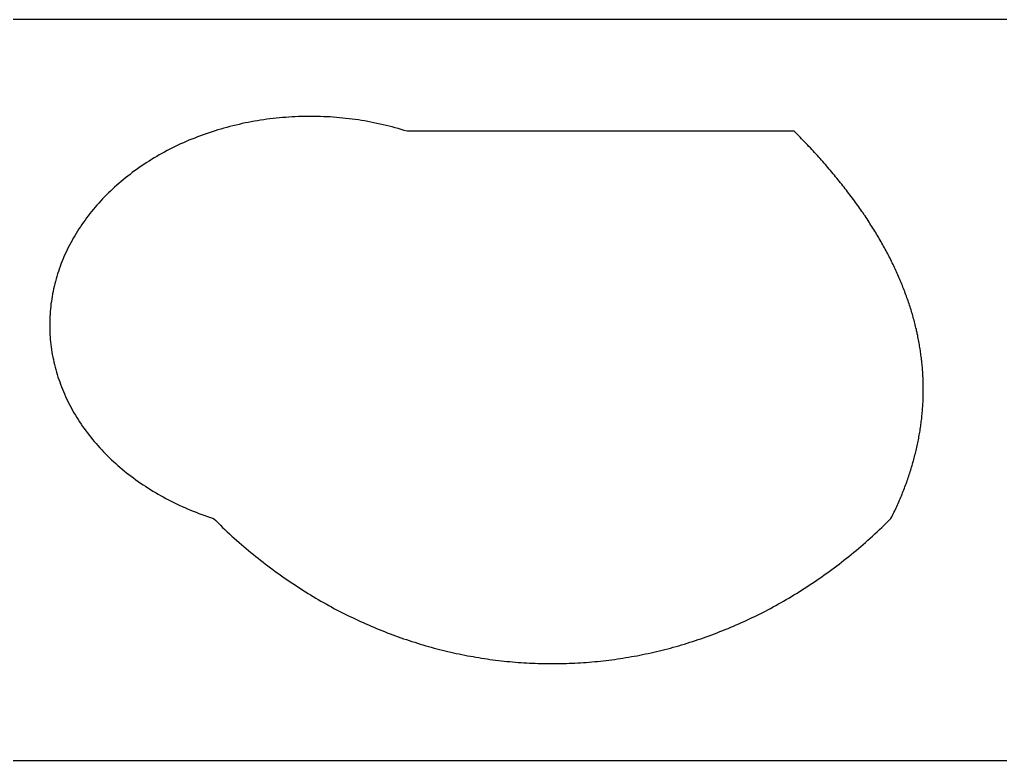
# Model space of a CAD drawing. Header units: millimetres. Extents: x 0 to 311, y 0 to 77.
# Drawn here: x 107.2 to 208.5, y 0 to 76.5 of the extents above; entities that cross this region are included whole.
import ezdxf

# ---------------------------------------------------------------- set-up
doc = ezdxf.new("R2010")
doc.units = ezdxf.units.MM
doc.layers.add('CUT', color=7, linetype='Continuous')
doc.layers.add('SHEET', color=30, linetype='Continuous')

msp = doc.modelspace()

# ---------------------------------------------------------------- linework, layer by layer
at = {"layer": 'CUT'}
for p, q in [((130.77, 65.92), (130.45, 65.86)), ((131.09, 65.98), (130.77, 65.92)), ((131.41, 66.04), (131.09, 65.98)), ((131.73, 66.09), (131.41, 66.04)), ((132.05, 66.15), (131.73, 66.09)), ((132.37, 66.19), (132.05, 66.15)), ((132.7, 66.24), (132.37, 66.19)), ((133.02, 66.28), (132.7, 66.24)), ((133.35, 66.32), (133.02, 66.28)), ((133.67, 66.36), (133.35, 66.32)), ((134, 66.39), (133.67, 66.36)), ((134.32, 66.42), (134, 66.39)), ((134.65, 66.44), (134.32, 66.42)), ((134.97, 66.47), (134.65, 66.44)), ((135.3, 66.49), (134.97, 66.47)), ((135.63, 66.5), (135.3, 66.49)), ((135.96, 66.52), (135.63, 66.5)), ((136.28, 66.53), (135.96, 66.52)), ((136.61, 66.54), (136.28, 66.53)), ((136.94, 66.54), (136.61, 66.54)), ((137.27, 66.54), (136.94, 66.54)), ((137.59, 66.54), (137.27, 66.54)), ((137.92, 66.53), (137.59, 66.54)), ((138.25, 66.52), (137.92, 66.53)), ((138.58, 66.51), (138.25, 66.52)), ((138.9, 66.5), (138.58, 66.51)), ((139.23, 66.48), (138.9, 66.5)), ((139.56, 66.46), (139.23, 66.48)), ((139.88, 66.43), (139.56, 66.46)), ((140.21, 66.4), (139.88, 66.43)), ((140.54, 66.37), (140.21, 66.4)), ((140.86, 66.34), (140.54, 66.37)), ((141.19, 66.3), (140.86, 66.34)), ((141.51, 66.26), (141.19, 66.3)), ((141.83, 66.22), (141.51, 66.26)), ((142.16, 66.17), (141.83, 66.22)), ((142.48, 66.12), (142.16, 66.17)), ((142.8, 66.07), (142.48, 66.12)), ((143.12, 66.01), (142.8, 66.07)), ((143.44, 65.95), (143.12, 66.01)), ((143.76, 65.89), (143.44, 65.95)), ((144.07, 65.82), (143.76, 65.89)), ((127.03, 64.95), (126.73, 64.85)), ((127.34, 65.05), (127.03, 64.95)), ((127.64, 65.14), (127.34, 65.05)), ((127.95, 65.23), (127.64, 65.14)), ((128.26, 65.32), (127.95, 65.23)), ((128.57, 65.41), (128.26, 65.32)), ((128.88, 65.49), (128.57, 65.41)), ((129.19, 65.57), (128.88, 65.49)), ((129.51, 65.65), (129.19, 65.57)), ((129.82, 65.72), (129.51, 65.65)), ((130.14, 65.79), (129.82, 65.72)), ((130.45, 65.86), (130.14, 65.79)), ((144.39, 65.75), (144.07, 65.82)), ((144.71, 65.68), (144.39, 65.75)), ((145.02, 65.61), (144.71, 65.68)), ((145.33, 65.53), (145.02, 65.61)), ((145.65, 65.45), (145.33, 65.53)), ((145.96, 65.37), (145.65, 65.45)), ((146.27, 65.28), (145.96, 65.37)), ((146.57, 65.19), (146.27, 65.28)), ((146.88, 65.1), (146.57, 65.19)), ((147.18, 65), (146.88, 65.1)), ((187.18, 65), (147.18, 65)), ((187.34, 64.84), (187.18, 65)), ((124.37, 63.94), (124.08, 63.82)), ((124.65, 64.07), (124.37, 63.94)), ((124.95, 64.19), (124.65, 64.07)), ((125.24, 64.3), (124.95, 64.19)), ((125.53, 64.42), (125.24, 64.3)), ((125.83, 64.53), (125.53, 64.42)), ((126.13, 64.64), (125.83, 64.53)), ((126.43, 64.75), (126.13, 64.64)), ((126.73, 64.85), (126.43, 64.75)), ((187.5, 64.69), (187.34, 64.84)), ((187.65, 64.53), (187.5, 64.69)), ((187.8, 64.38), (187.65, 64.53)), ((187.95, 64.22), (187.8, 64.38)), ((188.11, 64.06), (187.95, 64.22)), ((188.26, 63.91), (188.11, 64.06)), ((188.41, 63.75), (188.26, 63.91)), ((122.12, 62.86), (121.85, 62.71)), ((122.4, 63), (122.12, 62.86)), ((122.67, 63.14), (122.4, 63)), ((122.95, 63.28), (122.67, 63.14)), ((123.23, 63.42), (122.95, 63.28)), ((123.51, 63.56), (123.23, 63.42)), ((123.79, 63.69), (123.51, 63.56)), ((124.08, 63.82), (123.79, 63.69)), ((188.55, 63.59), (188.41, 63.75)), ((188.7, 63.44), (188.55, 63.59)), ((188.85, 63.28), (188.7, 63.44)), ((188.99, 63.12), (188.85, 63.28)), ((189.14, 62.97), (188.99, 63.12)), ((189.28, 62.81), (189.14, 62.97)), ((120.53, 61.93), (120.28, 61.76)), ((120.79, 62.09), (120.53, 61.93)), ((121.05, 62.25), (120.79, 62.09)), ((121.32, 62.4), (121.05, 62.25)), ((121.58, 62.56), (121.32, 62.4)), ((121.85, 62.71), (121.58, 62.56)), ((189.43, 62.66), (189.28, 62.81)), ((189.57, 62.5), (189.43, 62.66)), ((189.71, 62.34), (189.57, 62.5)), ((189.85, 62.19), (189.71, 62.34)), ((189.99, 62.03), (189.85, 62.19)), ((190.13, 61.88), (189.99, 62.03)), ((190.26, 61.72), (190.13, 61.88)), ((119.03, 60.91), (118.79, 60.73)), ((119.28, 61.09), (119.03, 60.91)), ((119.52, 61.26), (119.28, 61.09)), ((119.77, 61.43), (119.52, 61.26)), ((120.02, 61.6), (119.77, 61.43)), ((120.28, 61.76), (120.02, 61.6)), ((190.4, 61.56), (190.26, 61.72)), ((190.54, 61.41), (190.4, 61.56)), ((190.67, 61.25), (190.54, 61.41)), ((190.8, 61.09), (190.67, 61.25)), ((190.94, 60.94), (190.8, 61.09)), ((191.07, 60.78), (190.94, 60.94)), ((117.63, 59.81), (117.41, 59.62)), ((117.86, 60), (117.63, 59.81)), ((118.09, 60.18), (117.86, 60)), ((118.32, 60.37), (118.09, 60.18)), ((118.56, 60.55), (118.32, 60.37)), ((118.79, 60.73), (118.56, 60.55)), ((191.2, 60.62), (191.07, 60.78)), ((191.33, 60.47), (191.2, 60.62)), ((191.46, 60.31), (191.33, 60.47)), ((191.59, 60.16), (191.46, 60.31)), ((191.72, 60), (191.59, 60.16)), ((191.84, 59.84), (191.72, 60)), ((191.97, 59.69), (191.84, 59.84)), ((116.54, 58.83), (116.33, 58.63)), ((116.75, 59.03), (116.54, 58.83)), ((116.97, 59.23), (116.75, 59.03)), ((117.19, 59.42), (116.97, 59.23)), ((117.41, 59.62), (117.19, 59.42)), ((192.09, 59.53), (191.97, 59.69)), ((192.22, 59.38), (192.09, 59.53)), ((192.34, 59.22), (192.22, 59.38)), ((192.46, 59.06), (192.34, 59.22)), ((192.58, 58.91), (192.46, 59.06)), ((192.7, 58.75), (192.58, 58.91)), ((115.53, 57.8), (115.33, 57.59)), ((115.72, 58.01), (115.53, 57.8)), ((115.92, 58.22), (115.72, 58.01)), ((116.13, 58.42), (115.92, 58.22)), ((116.33, 58.63), (116.13, 58.42)), ((192.82, 58.59), (192.7, 58.75)), ((192.94, 58.44), (192.82, 58.59)), ((193.06, 58.28), (192.94, 58.44)), ((193.17, 58.12), (193.06, 58.28)), ((193.29, 57.97), (193.17, 58.12)), ((193.4, 57.81), (193.29, 57.97)), ((193.52, 57.66), (193.4, 57.81)), ((114.77, 56.94), (114.59, 56.72)), ((114.96, 57.16), (114.77, 56.94)), ((115.14, 57.37), (114.96, 57.16)), ((115.33, 57.59), (115.14, 57.37)), ((193.63, 57.5), (193.52, 57.66)), ((193.74, 57.34), (193.63, 57.5)), ((193.85, 57.19), (193.74, 57.34)), ((193.96, 57.03), (193.85, 57.19)), ((194.07, 56.88), (193.96, 57.03)), ((194.18, 56.72), (194.07, 56.88)), ((113.91, 55.83), (113.74, 55.6)), ((114.07, 56.05), (113.91, 55.83)), ((114.24, 56.28), (114.07, 56.05)), ((114.42, 56.5), (114.24, 56.28)), ((114.59, 56.72), (114.42, 56.5)), ((194.29, 56.56), (194.18, 56.72)), ((194.39, 56.41), (194.29, 56.56)), ((194.5, 56.25), (194.39, 56.41)), ((194.6, 56.09), (194.5, 56.25)), ((194.71, 55.94), (194.6, 56.09)), ((194.81, 55.78), (194.71, 55.94)), ((194.91, 55.62), (194.81, 55.78)), ((113.28, 54.91), (113.13, 54.67)), ((113.43, 55.14), (113.28, 54.91)), ((113.58, 55.37), (113.43, 55.14)), ((113.74, 55.6), (113.58, 55.37)), ((195.01, 55.47), (194.91, 55.62)), ((195.11, 55.31), (195.01, 55.47)), ((195.21, 55.16), (195.11, 55.31)), ((195.31, 55), (195.21, 55.16)), ((195.41, 54.84), (195.31, 55)), ((195.5, 54.69), (195.41, 54.84)), ((112.57, 53.73), (112.44, 53.48)), ((112.7, 53.96), (112.57, 53.73)), ((112.84, 54.2), (112.7, 53.96)), ((112.98, 54.44), (112.84, 54.2)), ((113.13, 54.67), (112.98, 54.44)), ((195.6, 54.53), (195.5, 54.69)), ((195.69, 54.38), (195.6, 54.53)), ((195.79, 54.22), (195.69, 54.38)), ((195.88, 54.06), (195.79, 54.22)), ((195.97, 53.91), (195.88, 54.06)), ((196.06, 53.75), (195.97, 53.91)), ((196.15, 53.59), (196.06, 53.75)), ((112.06, 52.76), (111.95, 52.51)), ((112.18, 53), (112.06, 52.76)), ((112.31, 53.24), (112.18, 53)), ((112.44, 53.48), (112.31, 53.24)), ((196.24, 53.44), (196.15, 53.59)), ((196.33, 53.28), (196.24, 53.44)), ((196.42, 53.12), (196.33, 53.28)), ((196.5, 52.97), (196.42, 53.12)), ((196.59, 52.81), (196.5, 52.97)), ((196.67, 52.66), (196.59, 52.81)), ((111.62, 51.77), (111.52, 51.52)), ((111.73, 52.02), (111.62, 51.77)), ((111.84, 52.26), (111.73, 52.02)), ((111.95, 52.51), (111.84, 52.26)), ((196.76, 52.5), (196.67, 52.66)), ((196.84, 52.34), (196.76, 52.5)), ((196.92, 52.19), (196.84, 52.34)), ((197, 52.03), (196.92, 52.19)), ((197.08, 51.88), (197, 52.03)), ((197.16, 51.72), (197.08, 51.88)), ((197.24, 51.56), (197.16, 51.72)), ((111.24, 50.76), (111.16, 50.51)), ((111.33, 51.02), (111.24, 50.76)), ((111.42, 51.27), (111.33, 51.02)), ((111.52, 51.52), (111.42, 51.27)), ((197.31, 51.41), (197.24, 51.56)), ((197.39, 51.25), (197.31, 51.41)), ((197.47, 51.09), (197.39, 51.25)), ((197.54, 50.94), (197.47, 51.09)), ((197.61, 50.78), (197.54, 50.94)), ((197.69, 50.62), (197.61, 50.78)), ((110.92, 49.75), (110.85, 49.49)), ((111, 50), (110.92, 49.75)), ((111.07, 50.26), (111, 50)), ((111.16, 50.51), (111.07, 50.26)), ((197.76, 50.47), (197.69, 50.62)), ((197.83, 50.31), (197.76, 50.47)), ((197.9, 50.16), (197.83, 50.31)), ((197.97, 50), (197.9, 50.16)), ((198.03, 49.84), (197.97, 50)), ((198.1, 49.69), (198.03, 49.84)), ((198.17, 49.53), (198.1, 49.69)), ((110.66, 48.72), (110.61, 48.46)), ((110.72, 48.98), (110.66, 48.72)), ((110.78, 49.23), (110.72, 48.98)), ((110.85, 49.49), (110.78, 49.23)), ((198.23, 49.38), (198.17, 49.53)), ((198.3, 49.22), (198.23, 49.38)), ((198.36, 49.06), (198.3, 49.22)), ((198.42, 48.91), (198.36, 49.06)), ((198.48, 48.75), (198.42, 48.91)), ((198.54, 48.59), (198.48, 48.75)), ((110.47, 47.68), (110.43, 47.42)), ((110.51, 47.94), (110.47, 47.68)), ((110.56, 48.2), (110.51, 47.94)), ((110.61, 48.46), (110.56, 48.2)), ((198.6, 48.44), (198.54, 48.59)), ((198.66, 48.28), (198.6, 48.44)), ((198.72, 48.12), (198.66, 48.28)), ((198.78, 47.97), (198.72, 48.12)), ((198.83, 47.81), (198.78, 47.97)), ((198.89, 47.66), (198.83, 47.81)), ((198.94, 47.5), (198.89, 47.66)), ((110.34, 46.64), (110.31, 46.38)), ((110.36, 46.9), (110.34, 46.64)), ((110.39, 47.16), (110.36, 46.9)), ((110.43, 47.42), (110.39, 47.16)), ((199, 47.34), (198.94, 47.5)), ((199.05, 47.19), (199, 47.34)), ((199.1, 47.03), (199.05, 47.19)), ((199.15, 46.88), (199.1, 47.03)), ((199.2, 46.72), (199.15, 46.88)), ((199.25, 46.56), (199.2, 46.72)), ((110.28, 45.85), (110.27, 45.59)), ((110.3, 46.11), (110.28, 45.85)), ((110.31, 46.38), (110.3, 46.11)), ((199.3, 46.41), (199.25, 46.56)), ((199.34, 46.25), (199.3, 46.41)), ((199.39, 46.09), (199.34, 46.25)), ((199.43, 45.94), (199.39, 46.09)), ((199.48, 45.78), (199.43, 45.94)), ((199.52, 45.62), (199.48, 45.78)), ((199.56, 45.47), (199.52, 45.62)), ((110.27, 45.59), (110.26, 45.33)), ((110.26, 45.33), (110.26, 45.07)), ((110.26, 45.07), (110.26, 44.8)), ((110.26, 44.8), (110.27, 44.54)), ((199.6, 45.31), (199.56, 45.47)), ((199.65, 45.16), (199.6, 45.31)), ((199.68, 45), (199.65, 45.16)), ((199.72, 44.84), (199.68, 45)), ((199.76, 44.69), (199.72, 44.84)), ((199.8, 44.53), (199.76, 44.69)), ((110.27, 44.54), (110.27, 44.28)), ((110.27, 44.28), (110.29, 44.02)), ((110.29, 44.02), (110.3, 43.75)), ((110.3, 43.75), (110.32, 43.49)), ((199.83, 44.38), (199.8, 44.53)), ((199.87, 44.22), (199.83, 44.38)), ((199.9, 44.06), (199.87, 44.22)), ((199.94, 43.91), (199.9, 44.06)), ((199.97, 43.75), (199.94, 43.91)), ((200, 43.59), (199.97, 43.75)), ((200.03, 43.44), (200, 43.59)), ((110.32, 43.49), (110.35, 43.23)), ((110.35, 43.23), (110.38, 42.97)), ((110.38, 42.97), (110.41, 42.71)), ((110.41, 42.71), (110.45, 42.45)), ((200.06, 43.28), (200.03, 43.44)), ((200.09, 43.12), (200.06, 43.28)), ((200.12, 42.97), (200.09, 43.12)), ((200.14, 42.81), (200.12, 42.97)), ((200.17, 42.66), (200.14, 42.81)), ((200.19, 42.5), (200.17, 42.66)), ((110.45, 42.45), (110.49, 42.19)), ((110.49, 42.19), (110.53, 41.93)), ((110.53, 41.93), (110.58, 41.67)), ((110.58, 41.67), (110.64, 41.41)), ((200.22, 42.34), (200.19, 42.5)), ((200.24, 42.19), (200.22, 42.34)), ((200.26, 42.03), (200.24, 42.19)), ((200.28, 41.88), (200.26, 42.03)), ((200.3, 41.72), (200.28, 41.88)), ((200.32, 41.56), (200.3, 41.72)), ((200.34, 41.41), (200.32, 41.56)), ((110.64, 41.41), (110.69, 41.15)), ((110.69, 41.15), (110.75, 40.89)), ((110.75, 40.89), (110.82, 40.64)), ((110.82, 40.64), (110.89, 40.38)), ((200.36, 41.25), (200.34, 41.41)), ((200.38, 41.09), (200.36, 41.25)), ((200.39, 40.94), (200.38, 41.09)), ((200.41, 40.78), (200.39, 40.94)), ((200.42, 40.62), (200.41, 40.78)), ((200.43, 40.47), (200.42, 40.62)), ((110.89, 40.38), (110.96, 40.12)), ((110.96, 40.12), (111.03, 39.87)), ((111.03, 39.87), (111.11, 39.61)), ((111.11, 39.61), (111.2, 39.36)), ((200.44, 40.31), (200.43, 40.47)), ((200.46, 40.16), (200.44, 40.31)), ((200.47, 40), (200.46, 40.16)), ((200.48, 39.84), (200.47, 40)), ((200.48, 39.69), (200.48, 39.84)), ((200.49, 39.53), (200.48, 39.69)), ((200.5, 39.38), (200.49, 39.53)), ((111.2, 39.36), (111.29, 39.11)), ((111.29, 39.11), (111.38, 38.86)), ((111.38, 38.86), (111.47, 38.61)), ((111.47, 38.61), (111.57, 38.36)), ((200.5, 39.22), (200.5, 39.38)), ((200.51, 39.06), (200.5, 39.22)), ((200.51, 38.91), (200.51, 39.06)), ((200.51, 38.75), (200.51, 38.91)), ((200.52, 38.59), (200.51, 38.75)), ((200.52, 38.44), (200.52, 38.59)), ((111.57, 38.36), (111.67, 38.11)), ((111.67, 38.11), (111.78, 37.86)), ((111.78, 37.86), (111.89, 37.61)), ((111.89, 37.61), (112.01, 37.37)), ((200.5, 37.34), (200.51, 37.5)), ((200.51, 37.81), (200.52, 37.97)), ((200.51, 37.66), (200.51, 37.81)), ((200.51, 37.5), (200.51, 37.66)), ((200.52, 38.28), (200.52, 38.44)), ((200.52, 38.12), (200.52, 38.28)), ((200.52, 37.97), (200.52, 38.12)), ((112.01, 37.37), (112.12, 37.12)), ((112.12, 37.12), (112.25, 36.88)), ((112.25, 36.88), (112.37, 36.64)), ((112.37, 36.64), (112.5, 36.39)), ((200.45, 36.41), (200.46, 36.56)), ((200.46, 36.56), (200.47, 36.72)), ((200.47, 36.72), (200.48, 36.88)), ((200.48, 36.88), (200.49, 37.03)), ((200.49, 37.19), (200.5, 37.34)), ((200.49, 37.03), (200.49, 37.19)), ((112.5, 36.39), (112.63, 36.15)), ((112.63, 36.15), (112.77, 35.92)), ((112.77, 35.92), (112.91, 35.68)), ((112.91, 35.68), (113.05, 35.44)), ((200.35, 35.31), (200.36, 35.47)), ((200.36, 35.47), (200.38, 35.62)), ((200.38, 35.62), (200.4, 35.78)), ((200.4, 35.78), (200.41, 35.94)), ((200.41, 35.94), (200.42, 36.09)), ((200.42, 36.09), (200.44, 36.25)), ((200.44, 36.25), (200.45, 36.41)), ((113.05, 35.44), (113.2, 35.21)), ((113.2, 35.21), (113.35, 34.98)), ((113.35, 34.98), (113.51, 34.74)), ((113.51, 34.74), (113.66, 34.51)), ((113.66, 34.51), (113.83, 34.29)), ((200.22, 34.38), (200.25, 34.53)), ((200.25, 34.53), (200.27, 34.69)), ((200.27, 34.69), (200.29, 34.84)), ((200.29, 34.84), (200.31, 35)), ((200.31, 35), (200.33, 35.16)), ((200.33, 35.16), (200.35, 35.31)), ((113.83, 34.29), (113.99, 34.06)), ((113.99, 34.06), (114.16, 33.83)), ((114.16, 33.83), (114.33, 33.61)), ((114.33, 33.61), (114.51, 33.39)), ((200.07, 33.44), (200.1, 33.59)), ((200.1, 33.59), (200.12, 33.75)), ((200.12, 33.75), (200.15, 33.91)), ((200.15, 33.91), (200.18, 34.06)), ((200.18, 34.06), (200.2, 34.22)), ((200.2, 34.22), (200.22, 34.38)), ((114.51, 33.39), (114.68, 33.17)), ((114.68, 33.17), (114.87, 32.95)), ((114.87, 32.95), (115.05, 32.73)), ((115.05, 32.73), (115.24, 32.52)), ((115.24, 32.52), (115.43, 32.31)), ((199.85, 32.34), (199.88, 32.5)), ((199.88, 32.5), (199.91, 32.66)), ((199.91, 32.66), (199.95, 32.81)), ((199.95, 32.81), (199.98, 32.97)), ((199.98, 32.97), (200.01, 33.12)), ((200.01, 33.12), (200.04, 33.28)), ((200.04, 33.28), (200.07, 33.44)), ((115.43, 32.31), (115.63, 32.1)), ((115.63, 32.1), (115.82, 31.89)), ((115.82, 31.89), (116.02, 31.68)), ((116.02, 31.68), (116.23, 31.47)), ((116.23, 31.47), (116.44, 31.27)), ((199.62, 31.41), (199.66, 31.56)), ((199.66, 31.56), (199.7, 31.72)), ((199.7, 31.72), (199.74, 31.88)), ((199.74, 31.88), (199.77, 32.03)), ((199.77, 32.03), (199.81, 32.19)), ((199.81, 32.19), (199.85, 32.34)), ((116.44, 31.27), (116.65, 31.07)), ((116.65, 31.07), (116.86, 30.87)), ((116.86, 30.87), (117.08, 30.67)), ((117.08, 30.67), (117.3, 30.48)), ((117.3, 30.48), (117.52, 30.29)), ((199.31, 30.31), (199.36, 30.47)), ((199.36, 30.47), (199.4, 30.62)), ((199.4, 30.62), (199.45, 30.78)), ((199.45, 30.78), (199.49, 30.94)), ((199.49, 30.94), (199.54, 31.09)), ((199.54, 31.09), (199.58, 31.25)), ((199.58, 31.25), (199.62, 31.41)), ((117.52, 30.29), (117.74, 30.1)), ((117.74, 30.1), (117.97, 29.91)), ((117.97, 29.91), (118.2, 29.72)), ((118.2, 29.72), (118.44, 29.54)), ((118.44, 29.54), (118.67, 29.36)), ((199.01, 29.38), (199.07, 29.53)), ((199.07, 29.53), (199.12, 29.69)), ((199.12, 29.69), (199.17, 29.84)), ((199.17, 29.84), (199.22, 30)), ((199.22, 30), (199.26, 30.16)), ((199.26, 30.16), (199.31, 30.31)), ((118.67, 29.36), (118.91, 29.18)), ((118.91, 29.18), (119.16, 29)), ((119.16, 29), (119.4, 28.83)), ((119.4, 28.83), (119.65, 28.65)), ((119.65, 28.65), (119.9, 28.48)), ((119.9, 28.48), (120.15, 28.32)), ((198.62, 28.28), (198.68, 28.44)), ((198.68, 28.44), (198.74, 28.59)), ((198.74, 28.59), (198.8, 28.75)), ((198.8, 28.75), (198.85, 28.91)), ((198.85, 28.91), (198.91, 29.06)), ((198.91, 29.06), (198.96, 29.22)), ((198.96, 29.22), (199.01, 29.38)), ((120.15, 28.32), (120.41, 28.15)), ((120.41, 28.15), (120.66, 27.99)), ((120.66, 27.99), (120.92, 27.83)), ((120.92, 27.83), (121.19, 27.67)), ((121.19, 27.67), (121.45, 27.52)), ((121.45, 27.52), (121.72, 27.37)), ((121.72, 27.37), (121.99, 27.22)), ((198.25, 27.34), (198.32, 27.5)), ((198.32, 27.5), (198.38, 27.66)), ((198.38, 27.66), (198.44, 27.81)), ((198.44, 27.81), (198.5, 27.97)), ((198.5, 27.97), (198.56, 28.12)), ((198.56, 28.12), (198.62, 28.28)), ((121.99, 27.22), (122.26, 27.07)), ((122.26, 27.07), (122.53, 26.93)), ((122.53, 26.93), (122.81, 26.79)), ((122.81, 26.79), (123.09, 26.65)), ((123.09, 26.65), (123.37, 26.51)), ((123.37, 26.51), (123.65, 26.38)), ((123.65, 26.38), (123.94, 26.25)), ((197.78, 26.25), (197.85, 26.41)), ((197.85, 26.41), (197.92, 26.56)), ((197.92, 26.56), (197.99, 26.72)), ((197.99, 26.72), (198.06, 26.88)), ((198.06, 26.88), (198.12, 27.03)), ((198.12, 27.03), (198.19, 27.19)), ((198.19, 27.19), (198.25, 27.34)), ((123.94, 26.25), (124.22, 26.12)), ((124.22, 26.12), (124.51, 25.99)), ((124.51, 25.99), (124.8, 25.87)), ((124.8, 25.87), (125.09, 25.75)), ((125.09, 25.75), (125.39, 25.64)), ((125.39, 25.64), (125.68, 25.52)), ((125.68, 25.52), (125.98, 25.41)), ((125.98, 25.41), (126.28, 25.31)), ((197.34, 25.31), (197.42, 25.47)), ((197.42, 25.47), (197.49, 25.62)), ((197.49, 25.62), (197.56, 25.78)), ((197.56, 25.78), (197.64, 25.94)), ((197.64, 25.94), (197.71, 26.09)), ((197.71, 26.09), (197.78, 26.25)), ((126.28, 25.31), (126.58, 25.2)), ((126.58, 25.2), (126.88, 25.1)), ((126.88, 25.1), (127.18, 25)), ((127.18, 25), (127.42, 24.77)), ((127.42, 24.77), (127.66, 24.53)), ((127.66, 24.53), (127.89, 24.31)), ((196.48, 24.31), (196.71, 24.53)), ((196.71, 24.53), (196.95, 24.77)), ((196.95, 24.77), (197.18, 25)), ((197.18, 25), (197.26, 25.16)), ((197.26, 25.16), (197.34, 25.31)), ((127.89, 24.31), (128.13, 24.08)), ((128.13, 24.08), (128.37, 23.85)), ((128.37, 23.85), (128.61, 23.63)), ((128.61, 23.63), (128.85, 23.4)), ((128.85, 23.4), (129.09, 23.18)), ((195.28, 23.18), (195.52, 23.4)), ((195.52, 23.4), (195.76, 23.63)), ((195.76, 23.63), (196, 23.85)), ((196, 23.85), (196.24, 24.08)), ((196.24, 24.08), (196.48, 24.31)), ((129.09, 23.18), (129.33, 22.96)), ((129.33, 22.96), (129.57, 22.75)), ((129.57, 22.75), (129.82, 22.53)), ((129.82, 22.53), (130.06, 22.32)), ((130.06, 22.32), (130.31, 22.11)), ((194.06, 22.11), (194.31, 22.32)), ((194.31, 22.32), (194.55, 22.53)), ((194.55, 22.53), (194.8, 22.75)), ((194.8, 22.75), (195.04, 22.96)), ((195.04, 22.96), (195.28, 23.18)), ((130.31, 22.11), (130.55, 21.9)), ((130.55, 21.9), (130.8, 21.69)), ((130.8, 21.69), (131.05, 21.48)), ((131.05, 21.48), (131.3, 21.28)), ((131.3, 21.28), (131.54, 21.08)), ((192.82, 21.08), (193.07, 21.28)), ((193.07, 21.28), (193.32, 21.48)), ((193.32, 21.48), (193.57, 21.69)), ((193.57, 21.69), (193.82, 21.9)), ((193.82, 21.9), (194.06, 22.11)), ((131.54, 21.08), (131.8, 20.88)), ((131.8, 20.88), (132.05, 20.68)), ((132.05, 20.68), (132.3, 20.48)), ((132.3, 20.48), (132.55, 20.29)), ((132.55, 20.29), (132.8, 20.09)), ((191.57, 20.09), (191.82, 20.29)), ((191.82, 20.29), (192.07, 20.48)), ((192.07, 20.48), (192.32, 20.68)), ((192.32, 20.68), (192.57, 20.88)), ((192.57, 20.88), (192.82, 21.08)), ((132.8, 20.09), (133.06, 19.9)), ((133.06, 19.9), (133.31, 19.71)), ((133.31, 19.71), (133.57, 19.53)), ((133.57, 19.53), (133.82, 19.34)), ((133.82, 19.34), (134.08, 19.16)), ((190.29, 19.16), (190.55, 19.34)), ((190.55, 19.34), (190.8, 19.53)), ((190.8, 19.53), (191.06, 19.71)), ((191.06, 19.71), (191.31, 19.9)), ((191.31, 19.9), (191.57, 20.09)), ((134.08, 19.16), (134.34, 18.97)), ((134.34, 18.97), (134.6, 18.79)), ((134.6, 18.79), (134.85, 18.61)), ((134.85, 18.61), (135.11, 18.44)), ((135.11, 18.44), (135.37, 18.26)), ((135.37, 18.26), (135.64, 18.09)), ((188.73, 18.09), (188.99, 18.26)), ((188.99, 18.26), (189.26, 18.44)), ((189.26, 18.44), (189.51, 18.61)), ((189.51, 18.61), (189.77, 18.79)), ((189.77, 18.79), (190.03, 18.97)), ((190.03, 18.97), (190.29, 19.16)), ((135.64, 18.09), (135.9, 17.92)), ((135.9, 17.92), (136.16, 17.75)), ((136.16, 17.75), (136.42, 17.58)), ((136.42, 17.58), (136.69, 17.42)), ((136.69, 17.42), (136.95, 17.25)), ((136.95, 17.25), (137.22, 17.09)), ((187.15, 17.09), (187.42, 17.25)), ((187.42, 17.25), (187.68, 17.42)), ((187.68, 17.42), (187.95, 17.58)), ((187.95, 17.58), (188.21, 17.75)), ((188.21, 17.75), (188.47, 17.92)), ((188.47, 17.92), (188.73, 18.09)), ((137.22, 17.09), (137.48, 16.93)), ((137.48, 16.93), (137.75, 16.77)), ((137.75, 16.77), (138.01, 16.61)), ((138.01, 16.61), (138.28, 16.46)), ((138.28, 16.46), (138.55, 16.31)), ((138.55, 16.31), (138.82, 16.16)), ((185.55, 16.16), (185.82, 16.31)), ((185.82, 16.31), (186.09, 16.46)), ((186.09, 16.46), (186.36, 16.61)), ((186.36, 16.61), (186.62, 16.77)), ((186.62, 16.77), (186.89, 16.93)), ((186.89, 16.93), (187.15, 17.09)), ((138.82, 16.16), (139.09, 16.01)), ((139.09, 16.01), (139.36, 15.86)), ((139.36, 15.86), (139.63, 15.71)), ((139.63, 15.71), (139.9, 15.57)), ((139.9, 15.57), (140.17, 15.43)), ((140.17, 15.43), (140.44, 15.29)), ((140.44, 15.29), (140.72, 15.15)), ((183.65, 15.15), (183.93, 15.29)), ((183.93, 15.29), (184.2, 15.43)), ((184.2, 15.43), (184.47, 15.57)), ((184.47, 15.57), (184.74, 15.71)), ((184.74, 15.71), (185.01, 15.86)), ((185.01, 15.86), (185.28, 16.01)), ((185.28, 16.01), (185.55, 16.16)), ((140.72, 15.15), (140.99, 15.01)), ((140.99, 15.01), (141.26, 14.88)), ((141.26, 14.88), (141.54, 14.75)), ((141.54, 14.75), (141.81, 14.62)), ((141.81, 14.62), (142.09, 14.49)), ((142.09, 14.49), (142.36, 14.36)), ((142.36, 14.36), (142.64, 14.23)), ((142.64, 14.23), (142.91, 14.11)), ((181.46, 14.11), (181.73, 14.23)), ((181.73, 14.23), (182.01, 14.36)), ((182.01, 14.36), (182.28, 14.49)), ((182.28, 14.49), (182.56, 14.62)), ((182.56, 14.62), (182.83, 14.75)), ((182.83, 14.75), (183.11, 14.88)), ((183.11, 14.88), (183.38, 15.01)), ((183.38, 15.01), (183.65, 15.15)), ((142.91, 14.11), (143.19, 13.99)), ((143.19, 13.99), (143.47, 13.87)), ((143.47, 13.87), (143.75, 13.75)), ((143.75, 13.75), (144.03, 13.63)), ((144.03, 13.63), (144.3, 13.52)), ((144.3, 13.52), (144.58, 13.41)), ((144.58, 13.41), (144.86, 13.3)), ((144.86, 13.3), (145.14, 13.19)), ((145.14, 13.19), (145.43, 13.08)), ((178.94, 13.08), (179.23, 13.19)), ((179.23, 13.19), (179.51, 13.3)), ((179.51, 13.3), (179.79, 13.41)), ((179.79, 13.41), (180.06, 13.52)), ((180.06, 13.52), (180.34, 13.63)), ((180.34, 13.63), (180.62, 13.75)), ((180.62, 13.75), (180.9, 13.87)), ((180.9, 13.87), (181.18, 13.99)), ((181.18, 13.99), (181.46, 14.11)), ((145.43, 13.08), (145.71, 12.97)), ((145.71, 12.97), (145.99, 12.87)), ((145.99, 12.87), (146.27, 12.77)), ((146.27, 12.77), (146.55, 12.67)), ((146.55, 12.67), (146.83, 12.57)), ((146.83, 12.57), (147.12, 12.48)), ((147.12, 12.48), (147.4, 12.38)), ((147.4, 12.38), (147.69, 12.29)), ((147.69, 12.29), (147.97, 12.2)), ((147.97, 12.2), (148.25, 12.11)), ((176.12, 12.11), (176.4, 12.2)), ((176.4, 12.2), (176.68, 12.29)), ((176.68, 12.29), (176.97, 12.38)), ((176.97, 12.38), (177.25, 12.48)), ((177.25, 12.48), (177.53, 12.57)), ((177.53, 12.57), (177.82, 12.67)), ((177.82, 12.67), (178.1, 12.77)), ((178.1, 12.77), (178.38, 12.87)), ((178.38, 12.87), (178.66, 12.97)), ((178.66, 12.97), (178.94, 13.08)), ((148.25, 12.11), (148.54, 12.02)), ((148.54, 12.02), (148.82, 11.94)), ((148.82, 11.94), (149.11, 11.85)), ((149.11, 11.85), (149.4, 11.77)), ((149.4, 11.77), (149.68, 11.69)), ((149.68, 11.69), (149.97, 11.61)), ((149.97, 11.61), (150.26, 11.54)), ((150.26, 11.54), (150.54, 11.46)), ((150.54, 11.46), (150.83, 11.39)), ((150.83, 11.39), (151.12, 11.32)), ((151.12, 11.32), (151.41, 11.25)), ((151.41, 11.25), (151.69, 11.19)), ((151.69, 11.19), (151.98, 11.12)), ((172.39, 11.12), (172.68, 11.19)), ((172.68, 11.19), (172.96, 11.25)), ((172.96, 11.25), (173.25, 11.32)), ((173.25, 11.32), (173.54, 11.39)), ((173.54, 11.39), (173.83, 11.46)), ((173.83, 11.46), (174.11, 11.54)), ((174.11, 11.54), (174.4, 11.61)), ((174.4, 11.61), (174.69, 11.69)), ((174.69, 11.69), (174.97, 11.77)), ((174.97, 11.77), (175.26, 11.85)), ((175.26, 11.85), (175.55, 11.94)), ((175.55, 11.94), (175.83, 12.02)), ((175.83, 12.02), (176.12, 12.11)), ((151.98, 11.12), (152.27, 11.06)), ((152.27, 11.06), (152.56, 11)), ((152.56, 11), (152.85, 10.94)), ((152.85, 10.94), (153.14, 10.88)), ((153.14, 10.88), (153.43, 10.82)), ((153.43, 10.82), (153.72, 10.77)), ((153.72, 10.77), (154.01, 10.72)), ((154.01, 10.72), (154.3, 10.67)), ((154.3, 10.67), (154.59, 10.62)), ((154.59, 10.62), (154.88, 10.57)), ((154.88, 10.57), (155.17, 10.53)), ((155.17, 10.53), (155.46, 10.48)), ((155.46, 10.48), (155.75, 10.44)), ((155.75, 10.44), (156.04, 10.4)), ((156.04, 10.4), (156.33, 10.37)), ((156.33, 10.37), (156.63, 10.33)), ((156.63, 10.33), (156.92, 10.3)), ((156.92, 10.3), (157.21, 10.26)), ((157.21, 10.26), (157.5, 10.23)), ((157.5, 10.23), (157.79, 10.21)), ((157.79, 10.21), (158.09, 10.18)), ((158.09, 10.18), (158.38, 10.15)), ((158.38, 10.15), (158.67, 10.13)), ((165.7, 10.13), (165.99, 10.15)), ((165.99, 10.15), (166.28, 10.18)), ((166.28, 10.18), (166.58, 10.21)), ((166.58, 10.21), (166.87, 10.23)), ((166.87, 10.23), (167.16, 10.26)), ((167.16, 10.26), (167.45, 10.3)), ((167.45, 10.3), (167.74, 10.33)), ((167.74, 10.33), (168.03, 10.37)), ((168.03, 10.37), (168.33, 10.4)), ((168.33, 10.4), (168.62, 10.44)), ((168.62, 10.44), (168.91, 10.48)), ((168.91, 10.48), (169.2, 10.53)), ((169.2, 10.53), (169.49, 10.57)), ((169.49, 10.57), (169.78, 10.62)), ((169.78, 10.62), (170.07, 10.67)), ((170.07, 10.67), (170.36, 10.72)), ((170.36, 10.72), (170.65, 10.77)), ((170.65, 10.77), (170.94, 10.82)), ((170.94, 10.82), (171.23, 10.88)), ((171.23, 10.88), (171.52, 10.94)), ((171.52, 10.94), (171.81, 11)), ((171.81, 11), (172.1, 11.06)), ((172.1, 11.06), (172.39, 11.12)), ((158.67, 10.13), (158.96, 10.11)), ((158.96, 10.11), (159.26, 10.09)), ((159.26, 10.09), (159.55, 10.07)), ((159.55, 10.07), (159.84, 10.06)), ((159.84, 10.06), (160.13, 10.04)), ((160.13, 10.04), (160.43, 10.03)), ((160.43, 10.03), (160.72, 10.02)), ((160.72, 10.02), (161.01, 10.01)), ((161.01, 10.01), (161.31, 10.01)), ((161.31, 10.01), (161.6, 10)), ((161.6, 10), (161.89, 10)), ((161.89, 10), (162.18, 10)), ((162.18, 10), (162.48, 10)), ((162.48, 10), (162.77, 10)), ((162.77, 10), (163.06, 10.01)), ((163.06, 10.01), (163.36, 10.01)), ((163.36, 10.01), (163.65, 10.02)), ((163.65, 10.02), (163.94, 10.03)), ((163.94, 10.03), (164.24, 10.04)), ((164.24, 10.04), (164.53, 10.06)), ((164.53, 10.06), (164.82, 10.07)), ((164.82, 10.07), (165.11, 10.09)), ((165.11, 10.09), (165.41, 10.11)), ((165.41, 10.11), (165.7, 10.13))]:
    msp.add_line(p, q, dxfattribs=at)
at = {"layer": 'SHEET'}
msp.add_lwpolyline([(0, 0), (310.78, 0), (310.78, 76.54), (0, 76.54)], close=True, dxfattribs=at)

doc.saveas('drawing.dxf')
